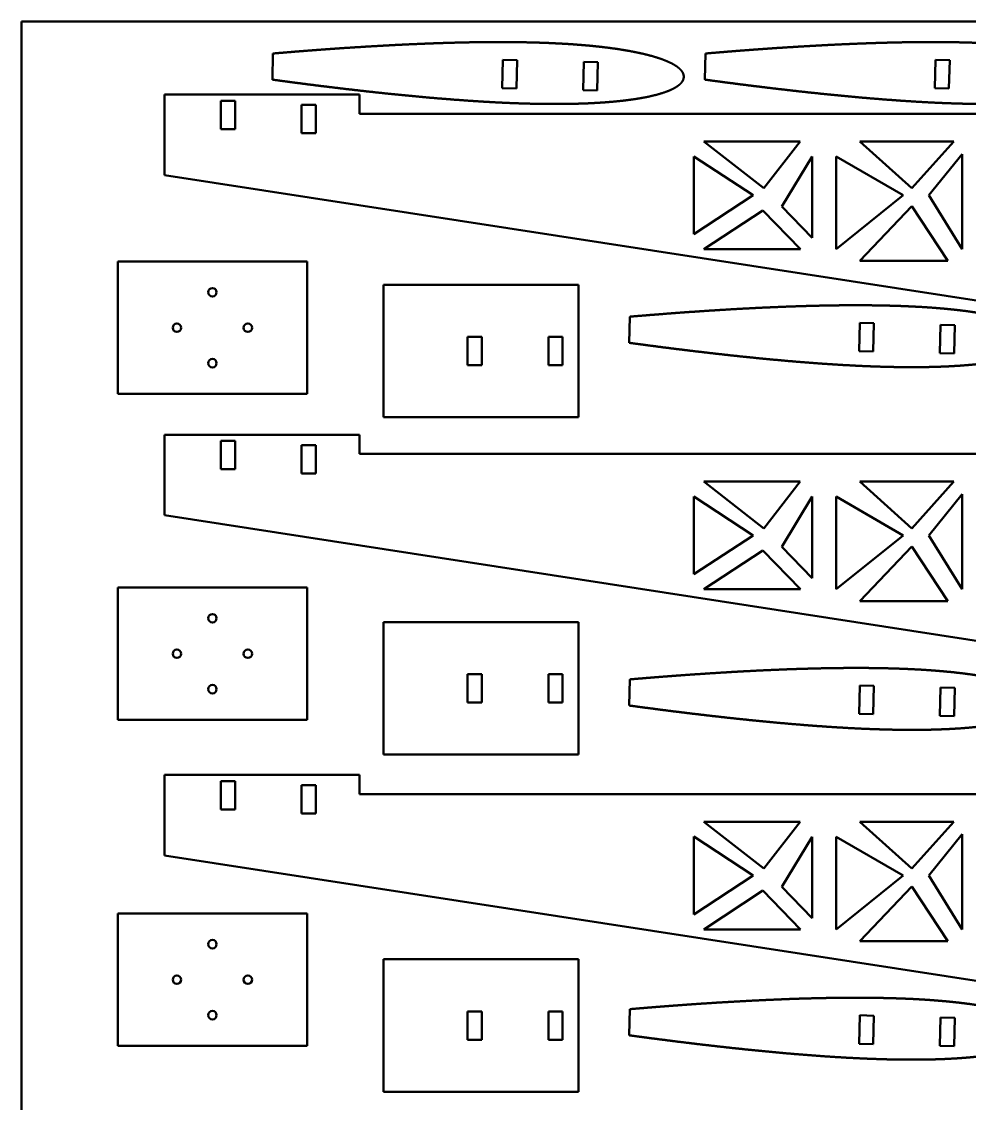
# Model space of a CAD drawing. Header units: millimetres. Extents: x -123 to 777, y 0 to 1570.
# Drawn here: x -123 to 211.2, y 1188.3 to 1569.9 of the extents above; entities that cross this region are included whole.
import ezdxf

# ---------------------------------------------------------------- set-up
doc = ezdxf.new("R2010")
doc.units = ezdxf.units.MM
doc.layers.add('Visible (ISO)', color=7, linetype='Continuous', lineweight=50)

msp = doc.modelspace()

# ---------------------------------------------------------------- linework, layer by layer
at = {"layer": 'Visible (ISO)'}
for p, q in [((776.99, 1569.93), (-123.01, 1569.93)), ((-123.01, 1569.93), (-123.01, 669.93)), ((-34.61, 1549.47), (-34.38, 1558.69)), ((117.93, 1549.47), (118.16, 1558.69)), ((46.7, 1556.51), (46.45, 1546.51)), ((51.7, 1556.38), (46.7, 1556.51)), ((51.45, 1546.39), (51.7, 1556.38)), ((75.21, 1555.79), (74.96, 1545.8)), ((80.21, 1555.67), (75.21, 1555.79)), ((79.95, 1545.67), (80.21, 1555.67)), ((199.24, 1556.51), (198.99, 1546.51)), ((204.24, 1556.38), (199.24, 1556.51)), ((203.98, 1546.39), (204.24, 1556.38)), ((46.45, 1546.51), (51.45, 1546.39)), ((74.96, 1545.8), (79.95, 1545.67)), ((198.99, 1546.51), (203.98, 1546.39)), ((-72.63, 1544.2), (-3.91, 1544.2)), ((-72.63, 1515.79), (-72.63, 1544.2)), ((-52.77, 1542.01), (-52.77, 1532.01)), ((-47.77, 1542.01), (-52.77, 1542.01)), ((-47.77, 1532.01), (-47.77, 1542.01)), ((-3.91, 1544.2), (-3.91, 1537.43)), ((-24.31, 1540.57), (-24.31, 1530.57)), ((-19.31, 1540.57), (-24.31, 1540.57)), ((-19.31, 1530.57), (-19.31, 1540.57)), ((-3.91, 1537.43), (238.39, 1537.43)), ((-52.77, 1532.01), (-47.77, 1532.01)), ((-24.31, 1530.57), (-19.31, 1530.57)), ((117.53, 1527.65), (138.71, 1511.17)), ((151.54, 1527.65), (117.53, 1527.65)), ((138.71, 1511.17), (151.54, 1527.65)), ((172.5, 1527.65), (190.94, 1511.17)), ((205.67, 1527.65), (172.5, 1527.65)), ((190.94, 1511.17), (205.67, 1527.65)), ((208.61, 1523.23), (196.83, 1508.66)), ((208.61, 1489.66), (208.61, 1523.23)), ((134.89, 1508.66), (114.07, 1522.41)), ((114.07, 1522.41), (114.07, 1494.96)), ((155.7, 1522.35), (145, 1504.68)), ((155.7, 1493.61), (155.7, 1522.35)), ((164.24, 1522.35), (164.24, 1489.66)), ((187.81, 1508.66), (164.24, 1522.35)), ((287.67, 1460.09), (-72.63, 1515.79)), ((114.07, 1494.96), (134.89, 1508.66)), ((164.24, 1489.66), (187.81, 1508.66)), ((196.83, 1508.66), (208.61, 1489.66)), ((145, 1504.68), (155.7, 1493.61)), ((190.94, 1504.78), (172.5, 1485.53)), ((203.61, 1485.53), (190.94, 1504.78)), ((138.38, 1503.35), (117.56, 1489.66)), ((151.62, 1489.66), (138.38, 1503.35)), ((117.56, 1489.66), (151.62, 1489.66)), ((-89.13, 1485.3), (-22.37, 1485.3)), ((-89.13, 1438.57), (-89.13, 1485.3)), ((-22.37, 1485.3), (-22.37, 1438.57)), ((172.5, 1485.53), (203.61, 1485.53)), ((4.61, 1477.12), (73.33, 1477.12)), ((4.61, 1430.4), (4.61, 1477.12)), ((73.33, 1477.12), (73.33, 1430.4)), ((91.21, 1456.62), (91.44, 1465.84)), ((172.51, 1463.66), (172.26, 1453.66)), ((177.51, 1463.53), (172.51, 1463.66)), ((177.26, 1453.54), (177.51, 1463.53)), ((201.02, 1462.94), (200.77, 1452.95)), ((206.02, 1462.82), (201.02, 1462.94)), ((205.77, 1452.82), (206.02, 1462.82)), ((34.24, 1458.76), (34.24, 1448.76)), ((39.24, 1458.76), (34.24, 1458.76)), ((39.24, 1448.76), (39.24, 1458.76)), ((62.76, 1458.76), (62.76, 1448.76)), ((67.76, 1458.76), (62.76, 1458.76)), ((67.76, 1448.76), (67.76, 1458.76)), ((172.26, 1453.66), (177.26, 1453.54)), ((200.77, 1452.95), (205.77, 1452.82)), ((34.24, 1448.76), (39.24, 1448.76)), ((62.76, 1448.76), (67.76, 1448.76)), ((-22.37, 1438.57), (-89.13, 1438.57)), ((73.33, 1430.4), (4.61, 1430.4)), ((-72.63, 1395.79), (-72.63, 1424.2)), ((-72.63, 1424.2), (-3.91, 1424.2)), ((-3.91, 1424.2), (-3.91, 1417.43)), ((-52.77, 1422.01), (-52.77, 1412.01)), ((-47.77, 1422.01), (-52.77, 1422.01)), ((-47.77, 1412.01), (-47.77, 1422.01)), ((-24.31, 1420.57), (-24.31, 1410.57)), ((-19.31, 1420.57), (-24.31, 1420.57)), ((-19.31, 1410.57), (-19.31, 1420.57)), ((-3.91, 1417.43), (238.39, 1417.43)), ((-52.77, 1412.01), (-47.77, 1412.01)), ((-24.31, 1410.57), (-19.31, 1410.57)), ((117.53, 1407.65), (138.71, 1391.17)), ((151.54, 1407.65), (117.53, 1407.65)), ((138.71, 1391.17), (151.54, 1407.65)), ((172.5, 1407.65), (190.94, 1391.17)), ((205.67, 1407.65), (172.5, 1407.65)), ((190.94, 1391.17), (205.67, 1407.65)), ((134.89, 1388.66), (114.07, 1402.41)), ((114.07, 1402.41), (114.07, 1374.96)), ((155.7, 1402.35), (145, 1384.68)), ((155.7, 1373.61), (155.7, 1402.35)), ((164.24, 1402.35), (164.24, 1369.66)), ((187.81, 1388.66), (164.24, 1402.35)), ((208.61, 1403.23), (196.83, 1388.66)), ((208.61, 1369.66), (208.61, 1403.23)), ((287.67, 1340.09), (-72.63, 1395.79)), ((114.07, 1374.96), (134.89, 1388.66)), ((164.24, 1369.66), (187.81, 1388.66)), ((196.83, 1388.66), (208.61, 1369.66)), ((138.38, 1383.35), (117.56, 1369.66)), ((151.62, 1369.66), (138.38, 1383.35)), ((145, 1384.68), (155.7, 1373.61)), ((190.94, 1384.78), (172.5, 1365.53)), ((203.61, 1365.53), (190.94, 1384.78)), ((-89.13, 1323.57), (-89.13, 1370.3)), ((-89.13, 1370.3), (-22.37, 1370.3)), ((-22.37, 1370.3), (-22.37, 1323.57)), ((117.56, 1369.66), (151.62, 1369.66)), ((172.5, 1365.53), (203.61, 1365.53)), ((4.61, 1311.4), (4.61, 1358.12)), ((4.61, 1358.12), (73.33, 1358.12)), ((73.33, 1358.12), (73.33, 1311.4)), ((34.24, 1339.76), (34.24, 1329.76)), ((39.24, 1339.76), (34.24, 1339.76)), ((39.24, 1329.76), (39.24, 1339.76)), ((62.76, 1339.76), (62.76, 1329.76)), ((67.76, 1339.76), (62.76, 1339.76)), ((67.76, 1329.76), (67.76, 1339.76)), ((91.21, 1328.66), (91.44, 1337.88)), ((172.51, 1335.7), (172.26, 1325.7)), ((177.51, 1335.57), (172.51, 1335.7)), ((177.26, 1325.58), (177.51, 1335.57)), ((201.02, 1334.98), (200.77, 1324.99)), ((206.02, 1334.86), (201.02, 1334.98)), ((205.77, 1324.86), (206.02, 1334.86)), ((34.24, 1329.76), (39.24, 1329.76)), ((62.76, 1329.76), (67.76, 1329.76)), ((172.26, 1325.7), (177.26, 1325.58)), ((200.77, 1324.99), (205.77, 1324.86)), ((-22.37, 1323.57), (-89.13, 1323.57)), ((73.33, 1311.4), (4.61, 1311.4)), ((-72.63, 1275.79), (-72.63, 1304.2)), ((-72.63, 1304.2), (-3.91, 1304.2)), ((-52.77, 1302.01), (-52.77, 1292.01)), ((-47.77, 1302.01), (-52.77, 1302.01)), ((-47.77, 1292.01), (-47.77, 1302.01)), ((-3.91, 1304.2), (-3.91, 1297.43)), ((-24.31, 1300.57), (-24.31, 1290.57)), ((-19.31, 1300.57), (-24.31, 1300.57)), ((-19.31, 1290.57), (-19.31, 1300.57)), ((-3.91, 1297.43), (238.39, 1297.43)), ((-52.77, 1292.01), (-47.77, 1292.01)), ((-24.31, 1290.57), (-19.31, 1290.57)), ((117.53, 1287.65), (138.71, 1271.17)), ((151.54, 1287.65), (117.53, 1287.65)), ((138.71, 1271.17), (151.54, 1287.65)), ((172.5, 1287.65), (190.94, 1271.17)), ((205.67, 1287.65), (172.5, 1287.65)), ((190.94, 1271.17), (205.67, 1287.65)), ((134.89, 1268.66), (114.07, 1282.41)), ((114.07, 1282.41), (114.07, 1254.96)), ((155.7, 1282.35), (145, 1264.68)), ((155.7, 1253.61), (155.7, 1282.35)), ((164.24, 1282.35), (164.24, 1249.66)), ((187.81, 1268.66), (164.24, 1282.35)), ((208.61, 1283.23), (196.83, 1268.66)), ((208.61, 1249.66), (208.61, 1283.23)), ((287.67, 1220.09), (-72.63, 1275.79)), ((114.07, 1254.96), (134.89, 1268.66)), ((164.24, 1249.66), (187.81, 1268.66)), ((196.83, 1268.66), (208.61, 1249.66)), ((138.38, 1263.35), (117.56, 1249.66)), ((151.62, 1249.66), (138.38, 1263.35)), ((145, 1264.68), (155.7, 1253.61)), ((190.94, 1264.78), (172.5, 1245.53)), ((203.61, 1245.53), (190.94, 1264.78)), ((-89.13, 1208.57), (-89.13, 1255.3)), ((-89.13, 1255.3), (-22.37, 1255.3)), ((-22.37, 1255.3), (-22.37, 1208.57)), ((117.56, 1249.66), (151.62, 1249.66)), ((172.5, 1245.53), (203.61, 1245.53)), ((4.61, 1192.4), (4.61, 1239.12)), ((4.61, 1239.12), (73.33, 1239.12)), ((73.33, 1239.12), (73.33, 1192.4)), ((91.21, 1212.32), (91.44, 1221.54)), ((34.24, 1220.76), (34.24, 1210.76)), ((39.24, 1220.76), (34.24, 1220.76)), ((39.24, 1210.76), (39.24, 1220.76)), ((62.76, 1220.76), (62.76, 1210.76)), ((67.76, 1220.76), (62.76, 1220.76)), ((67.76, 1210.76), (67.76, 1220.76)), ((172.51, 1219.36), (172.26, 1209.36)), ((177.51, 1219.23), (172.51, 1219.36)), ((177.26, 1209.23), (177.51, 1219.23)), ((201.02, 1218.64), (200.77, 1208.64)), ((206.02, 1218.51), (201.02, 1218.64)), ((205.77, 1208.52), (206.02, 1218.51)), ((34.24, 1210.76), (39.24, 1210.76)), ((62.76, 1210.76), (67.76, 1210.76)), ((-22.37, 1208.57), (-89.13, 1208.57)), ((172.26, 1209.36), (177.26, 1209.23)), ((200.77, 1208.64), (205.77, 1208.52)), ((73.33, 1192.4), (4.61, 1192.4))]:
    msp.add_line(p, q, dxfattribs=at)
for centre in [(-55.75, 1474.44), (-68.25, 1461.94), (-43.25, 1461.94), (-55.75, 1449.44), (-55.75, 1359.44), (-68.25, 1346.94), (-43.25, 1346.94), (-55.75, 1334.44), (-55.75, 1244.44), (-68.25, 1231.94), (-43.25, 1231.94), (-55.75, 1219.44)]:
    msp.add_circle(centre, 1.5, dxfattribs=at)
for points in [[(-34.38, 1558.69), (-33.84, 1558.74), (-32.43, 1558.86), (-30.09, 1559.05), (-26.79, 1559.32), (-23.04, 1559.62), (-19.18, 1559.92), (-15.23, 1560.21), (-11.2, 1560.49), (-7.09, 1560.77), (-2.92, 1561.03), (1.3, 1561.28), (5.57, 1561.53), (9.88, 1561.75), (14.21, 1561.96), (18.55, 1562.14), (22.9, 1562.31), (27.25, 1562.45), (31.58, 1562.57), (35.88, 1562.65), (40.14, 1562.71), (44.36, 1562.74), (48.53, 1562.73), (52.63, 1562.68), (56.65, 1562.6), (60.59, 1562.49), (64.43, 1562.33), (68.17, 1562.14), (71.8, 1561.9), (75.31, 1561.63), (78.69, 1561.31), (81.94, 1560.96), (85.04, 1560.57), (87.99, 1560.14), (90.78, 1559.68), (93.41, 1559.18), (95.86, 1558.66), (98.15, 1558.1), (100.25, 1557.51), (102.16, 1556.9), (103.88, 1556.26), (105.42, 1555.6), (106.75, 1554.93), (107.89, 1554.23), (108.83, 1553.51), (109.56, 1552.78), (110.1, 1552.02), (110.42, 1551.24), (110.51, 1550.44), (110.38, 1549.64), (110.02, 1548.87), (109.45, 1548.14), (108.67, 1547.45), (107.7, 1546.78), (106.53, 1546.14), (105.16, 1545.53), (103.6, 1544.95), (101.85, 1544.4), (99.9, 1543.89), (97.78, 1543.4), (95.47, 1542.96), (92.99, 1542.56), (90.34, 1542.19), (87.53, 1541.87), (84.56, 1541.59), (81.45, 1541.36), (78.19, 1541.17), (74.79, 1541.03), (71.28, 1540.93), (67.64, 1540.88), (63.89, 1540.87), (60.05, 1540.91), (56.11, 1540.99), (52.08, 1541.11), (47.99, 1541.27), (43.83, 1541.47), (39.62, 1541.71), (35.36, 1541.98), (31.07, 1542.29), (26.75, 1542.62), (22.42, 1542.98), (18.08, 1543.36), (13.75, 1543.77), (9.44, 1544.19), (5.15, 1544.63), (0.9, 1545.09), (-3.31, 1545.55), (-7.46, 1546.03), (-11.55, 1546.51), (-15.56, 1547), (-19.49, 1547.48), (-23.33, 1547.97), (-27.06, 1548.46), (-30.35, 1548.89), (-32.67, 1549.21), (-34.08, 1549.4), (-34.61, 1549.47)], [(118.16, 1558.69), (118.7, 1558.74), (120.11, 1558.86), (122.45, 1559.05), (125.75, 1559.32), (129.5, 1559.62), (133.36, 1559.92), (137.31, 1560.21), (141.34, 1560.49), (145.44, 1560.77), (149.62, 1561.03), (153.84, 1561.28), (158.11, 1561.53), (162.42, 1561.75), (166.75, 1561.96), (171.09, 1562.14), (175.44, 1562.31), (179.79, 1562.45), (184.11, 1562.57), (188.42, 1562.65), (192.68, 1562.71), (196.9, 1562.74), (201.07, 1562.73), (205.17, 1562.68), (209.19, 1562.6), (213.13, 1562.49), (216.97, 1562.33), (220.71, 1562.14), (224.34, 1561.9), (227.85, 1561.63), (231.23, 1561.31), (234.48, 1560.96), (237.58, 1560.57), (240.53, 1560.14), (243.32, 1559.68), (245.95, 1559.18), (248.4, 1558.66), (250.68, 1558.1), (252.78, 1557.51), (254.7, 1556.9), (256.42, 1556.26), (257.95, 1555.6), (259.29, 1554.93), (260.43, 1554.23), (261.36, 1553.51), (262.1, 1552.78), (262.64, 1552.02), (262.95, 1551.24), (263.05, 1550.44), (262.91, 1549.64), (262.56, 1548.87), (261.99, 1548.14), (261.21, 1547.45), (260.24, 1546.78), (259.07, 1546.14), (257.7, 1545.53), (256.14, 1544.95), (254.38, 1544.4), (252.44, 1543.89), (250.32, 1543.4), (248.01, 1542.96), (245.53, 1542.56), (242.88, 1542.19), (240.07, 1541.87), (237.1, 1541.59), (233.98, 1541.36), (230.73, 1541.17), (227.33, 1541.03), (223.81, 1540.93), (220.18, 1540.88), (216.43, 1540.87), (212.58, 1540.91), (208.65, 1540.99), (204.62, 1541.11), (200.53, 1541.27), (196.37, 1541.47), (192.16, 1541.71), (187.9, 1541.98), (183.61, 1542.29), (179.29, 1542.62), (174.96, 1542.98), (170.62, 1543.36), (166.29, 1543.77), (161.98, 1544.19), (157.69, 1544.63), (153.43, 1545.09), (149.23, 1545.55), (145.07, 1546.03), (140.99, 1546.51), (136.97, 1547), (133.05, 1547.48), (129.21, 1547.97), (125.48, 1548.46), (122.19, 1548.89), (119.87, 1549.21), (118.46, 1549.4), (117.93, 1549.47)], [(91.44, 1465.84), (91.97, 1465.89), (93.39, 1466.01), (95.72, 1466.2), (99.02, 1466.47), (102.78, 1466.77), (106.63, 1467.07), (110.58, 1467.36), (114.61, 1467.64), (118.72, 1467.92), (122.89, 1468.18), (127.12, 1468.44), (131.39, 1468.68), (135.69, 1468.9), (140.02, 1469.11), (144.37, 1469.29), (148.72, 1469.46), (153.06, 1469.6), (157.39, 1469.72), (161.69, 1469.8), (165.96, 1469.86), (170.18, 1469.89), (174.34, 1469.88), (178.44, 1469.83), (182.46, 1469.75), (186.4, 1469.64), (190.25, 1469.48), (193.99, 1469.29), (197.62, 1469.05), (201.13, 1468.78), (204.51, 1468.46), (207.75, 1468.11), (210.85, 1467.72), (213.8, 1467.29), (216.59, 1466.83), (219.22, 1466.34), (221.68, 1465.81), (223.96, 1465.25), (226.06, 1464.66), (227.97, 1464.05), (229.7, 1463.41), (231.23, 1462.75), (232.56, 1462.08), (233.7, 1461.38), (234.64, 1460.66), (235.38, 1459.93), (235.91, 1459.17), (236.23, 1458.39), (236.32, 1457.59), (236.19, 1456.79), (235.83, 1456.02), (235.26, 1455.29), (234.49, 1454.6), (233.51, 1453.93), (232.34, 1453.29), (230.98, 1452.68), (229.41, 1452.1), (227.66, 1451.55), (225.72, 1451.04), (223.59, 1450.56), (221.28, 1450.11), (218.8, 1449.71), (216.15, 1449.34), (213.34, 1449.02), (210.38, 1448.74), (207.26, 1448.51), (204, 1448.32), (200.61, 1448.18), (197.09, 1448.08), (193.45, 1448.03), (189.71, 1448.02), (185.86, 1448.06), (181.92, 1448.14), (177.9, 1448.26), (173.8, 1448.42), (169.64, 1448.63), (165.43, 1448.86), (161.17, 1449.13), (156.88, 1449.44), (152.56, 1449.77), (148.23, 1450.13), (143.9, 1450.51), (139.57, 1450.92), (135.25, 1451.34), (130.96, 1451.78), (126.71, 1452.24), (122.5, 1452.7), (118.35, 1453.18), (114.26, 1453.66), (110.25, 1454.15), (106.32, 1454.63), (102.49, 1455.12), (98.75, 1455.61), (95.47, 1456.04), (93.14, 1456.36), (91.74, 1456.55), (91.21, 1456.62)], [(91.44, 1337.88), (91.97, 1337.92), (93.39, 1338.05), (95.72, 1338.24), (99.02, 1338.51), (102.78, 1338.81), (106.63, 1339.11), (110.58, 1339.4), (114.61, 1339.68), (118.72, 1339.95), (122.89, 1340.22), (127.12, 1340.47), (131.39, 1340.71), (135.69, 1340.94), (140.02, 1341.15), (144.37, 1341.33), (148.72, 1341.5), (153.06, 1341.64), (157.39, 1341.75), (161.69, 1341.84), (165.96, 1341.9), (170.18, 1341.92), (174.34, 1341.92), (178.44, 1341.87), (182.46, 1341.79), (186.4, 1341.68), (190.25, 1341.52), (193.99, 1341.33), (197.62, 1341.09), (201.13, 1340.82), (204.51, 1340.5), (207.75, 1340.15), (210.85, 1339.76), (213.8, 1339.33), (216.59, 1338.87), (219.22, 1338.37), (221.68, 1337.85), (223.96, 1337.29), (226.06, 1336.7), (227.97, 1336.09), (229.7, 1335.45), (231.23, 1334.79), (232.56, 1334.11), (233.7, 1333.42), (234.64, 1332.7), (235.38, 1331.97), (235.91, 1331.21), (236.23, 1330.43), (236.32, 1329.62), (236.19, 1328.83), (235.83, 1328.06), (235.26, 1327.33), (234.49, 1326.64), (233.51, 1325.97), (232.34, 1325.33), (230.98, 1324.72), (229.41, 1324.14), (227.66, 1323.59), (225.72, 1323.07), (223.59, 1322.59), (221.28, 1322.15), (218.8, 1321.75), (216.15, 1321.38), (213.34, 1321.06), (210.38, 1320.78), (207.26, 1320.55), (204, 1320.36), (200.61, 1320.22), (197.09, 1320.12), (193.45, 1320.07), (189.71, 1320.06), (185.86, 1320.1), (181.92, 1320.18), (177.9, 1320.3), (173.8, 1320.46), (169.64, 1320.66), (165.43, 1320.9), (161.17, 1321.17), (156.88, 1321.48), (152.56, 1321.81), (148.23, 1322.17), (143.9, 1322.55), (139.57, 1322.96), (135.25, 1323.38), (130.96, 1323.82), (126.71, 1324.28), (122.5, 1324.74), (118.35, 1325.22), (114.26, 1325.7), (110.25, 1326.18), (106.32, 1326.67), (102.49, 1327.16), (98.75, 1327.65), (95.47, 1328.08), (93.14, 1328.4), (91.74, 1328.59), (91.21, 1328.66)], [(91.44, 1221.54), (91.97, 1221.58), (93.39, 1221.7), (95.72, 1221.9), (99.02, 1222.17), (102.78, 1222.47), (106.63, 1222.76), (110.58, 1223.05), (114.61, 1223.34), (118.72, 1223.61), (122.89, 1223.88), (127.12, 1224.13), (131.39, 1224.37), (135.69, 1224.6), (140.02, 1224.8), (144.37, 1224.99), (148.72, 1225.16), (153.06, 1225.3), (157.39, 1225.41), (161.69, 1225.5), (165.96, 1225.56), (170.18, 1225.58), (174.34, 1225.57), (178.44, 1225.53), (182.46, 1225.45), (186.4, 1225.33), (190.25, 1225.18), (193.99, 1224.98), (197.62, 1224.75), (201.13, 1224.47), (204.51, 1224.16), (207.75, 1223.81), (210.85, 1223.42), (213.8, 1222.99), (216.59, 1222.53), (219.22, 1222.03), (221.68, 1221.5), (223.96, 1220.94), (226.06, 1220.36), (227.97, 1219.74), (229.7, 1219.11), (231.23, 1218.45), (232.56, 1217.77), (233.7, 1217.07), (234.64, 1216.36), (235.38, 1215.62), (235.91, 1214.87), (236.23, 1214.08), (236.32, 1213.28), (236.19, 1212.48), (235.83, 1211.72), (235.26, 1210.99), (234.49, 1210.29), (233.51, 1209.62), (232.34, 1208.99), (230.98, 1208.38), (229.41, 1207.8), (227.66, 1207.25), (225.72, 1206.73), (223.59, 1206.25), (221.28, 1205.81), (218.8, 1205.4), (216.15, 1205.04), (213.34, 1204.72), (210.38, 1204.44), (207.26, 1204.2), (204, 1204.02), (200.61, 1203.87), (197.09, 1203.77), (193.45, 1203.72), (189.71, 1203.72), (185.86, 1203.75), (181.92, 1203.83), (177.9, 1203.96), (173.8, 1204.12), (169.64, 1204.32), (165.43, 1204.56), (161.17, 1204.83), (156.88, 1205.13), (152.56, 1205.47), (148.23, 1205.82), (143.9, 1206.21), (139.57, 1206.61), (135.25, 1207.04), (130.96, 1207.48), (126.71, 1207.93), (122.5, 1208.4), (118.35, 1208.87), (114.26, 1209.36), (110.25, 1209.84), (106.32, 1210.33), (102.49, 1210.82), (98.75, 1211.3), (95.47, 1211.74), (93.14, 1212.05), (91.74, 1212.24), (91.21, 1212.32)]]:
    msp.add_open_spline(points, degree=4, knots=[0.1162186, 0.1162186, 0.1162186, 0.1162186, 0.1162186, 0.1216716, 0.1306685, 0.1398079, 0.1490772, 0.1584637, 0.1679549, 0.1775388, 0.1872032, 0.1969361, 0.2067257, 0.2165603, 0.226428, 0.2363173, 0.2462166, 0.2561142, 0.2659987, 0.2758584, 0.2856819, 0.2954577, 0.3051742, 0.3148198, 0.3243831, 0.3338524, 0.343216, 0.3524623, 0.3615794, 0.3705553, 0.3793781, 0.3880354, 0.3965147, 0.4048035, 0.4128887, 0.420757, 0.4283948, 0.4357882, 0.4429226, 0.4497836, 0.4563564, 0.4626268, 0.4685814, 0.47421, 0.4795081, 0.4844828, 0.4891614, 0.4936018, 0.4978859, 0.5021141, 0.5063982, 0.5108386, 0.5155172, 0.5204919, 0.52579, 0.5314186, 0.5373732, 0.5436436, 0.5502164, 0.5570774, 0.5642118, 0.5716052, 0.579243, 0.5871113, 0.5951965, 0.6034853, 0.6119646, 0.6206219, 0.6294447, 0.6384206, 0.6475377, 0.656784, 0.6661476, 0.6756169, 0.6851802, 0.6948258, 0.7045423, 0.7143181, 0.7241416, 0.7340013, 0.7438858, 0.7537834, 0.7636827, 0.773572, 0.7834397, 0.7932743, 0.8030639, 0.8127968, 0.8224612, 0.8320451, 0.8415363, 0.8509228, 0.8601921, 0.8693315, 0.8783284, 0.8837814, 0.8837814, 0.8837814, 0.8837814, 0.8837814], dxfattribs=at)

doc.saveas('drawing.dxf')
